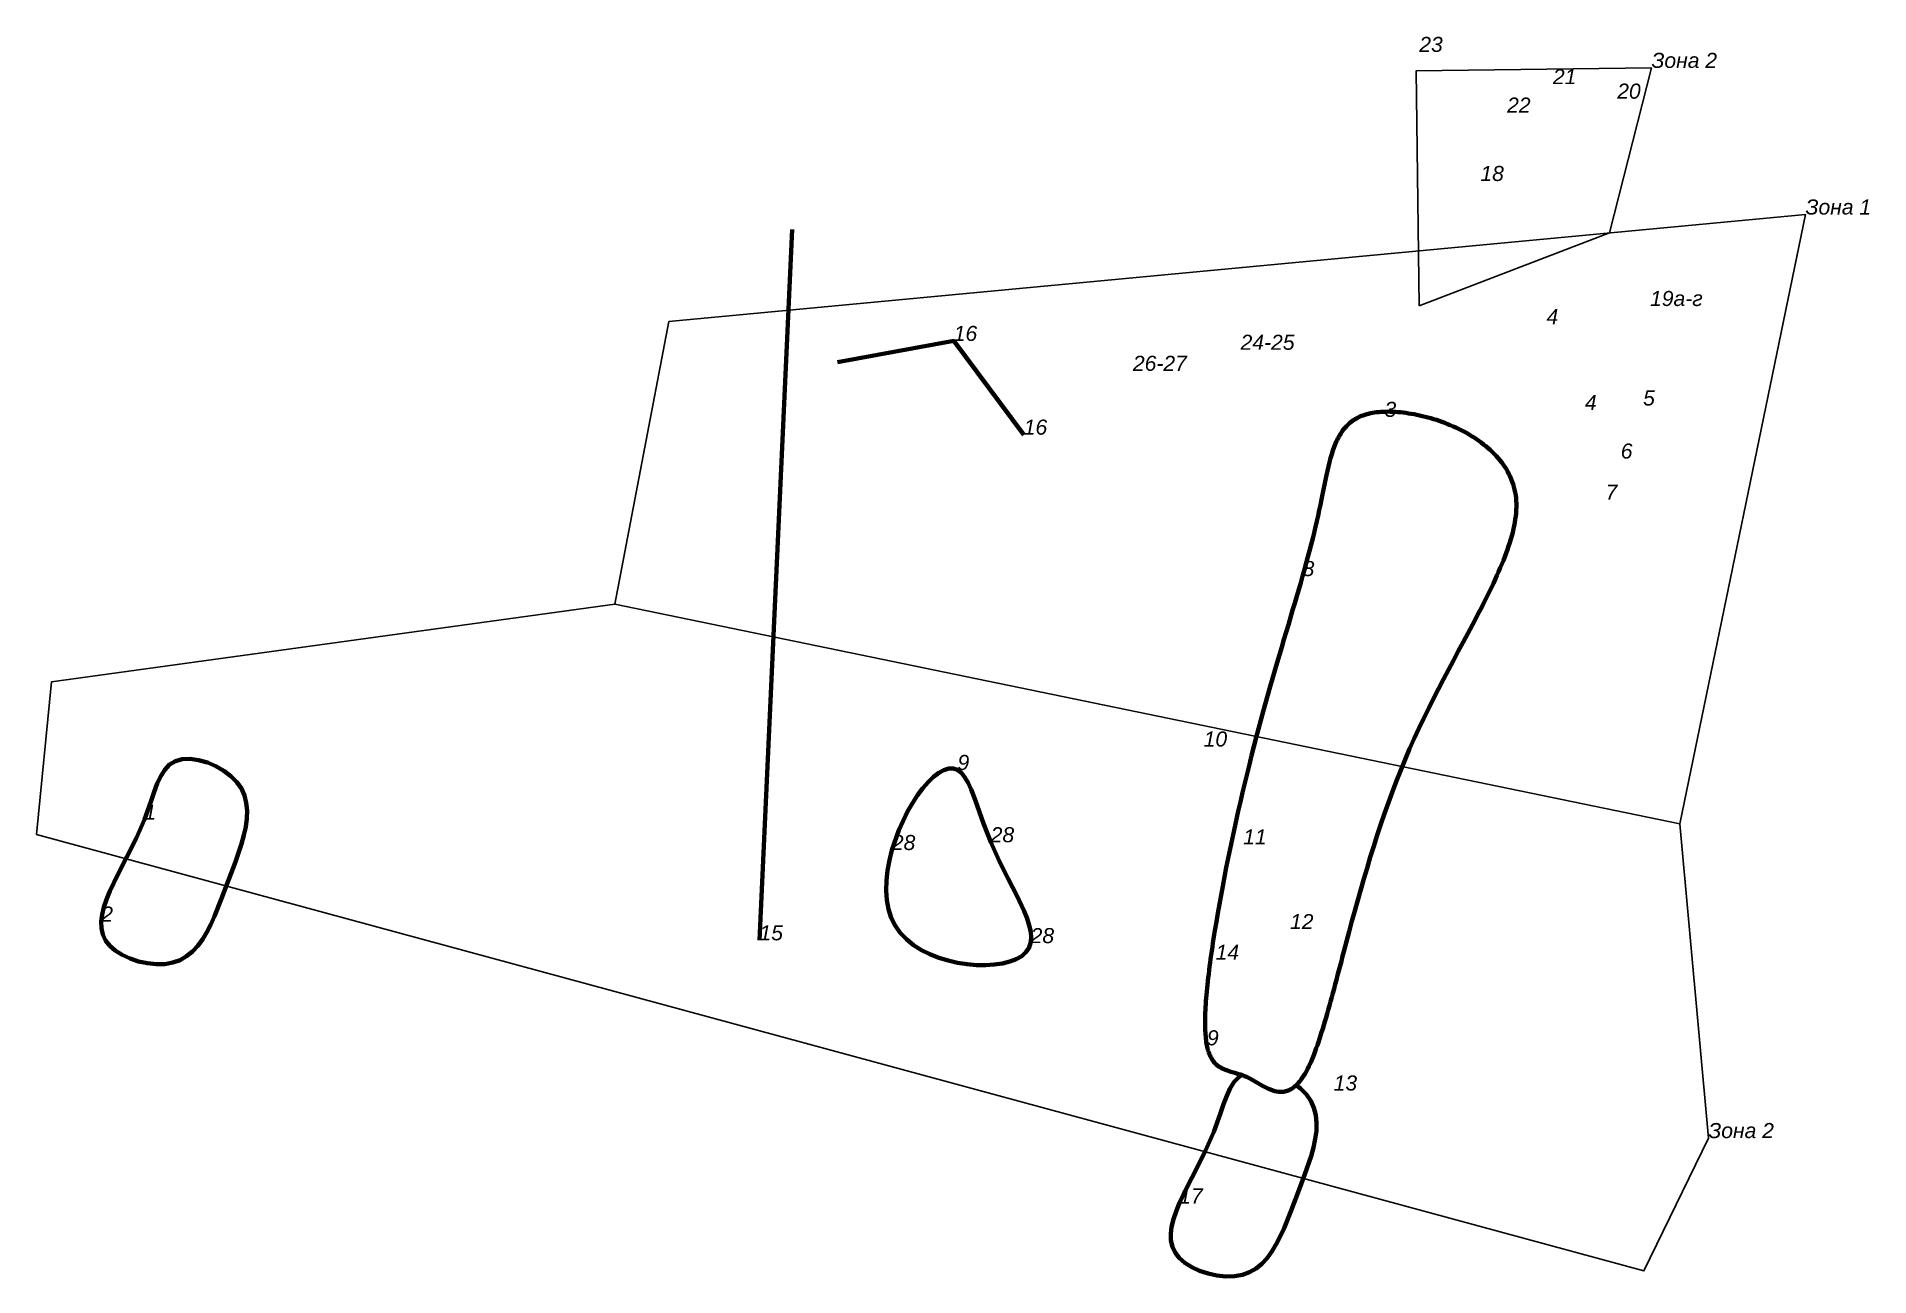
# Model space of a CAD drawing. Header units: metres. Extents: x 3073.1 to 3121.7, y 1684.5 to 1717.4.
import ezdxf

# ---------------------------------------------------------------- set-up
doc = ezdxf.new("R2010")
doc.units = ezdxf.units.M
for name, color, linetype in [('зоны', 6, 'Continuous'), ('контуры', 2, 'Continuous'), ('номера', 3, 'Continuous'), ('полосы', 5, 'Continuous')]:
    doc.layers.add(name, color=color, linetype=linetype)
doc.styles.add('Древний курсив', font='ariali.ttf', dxfattribs={"height": 0.875})

msp = doc.modelspace()

# ---------------------------------------------------------------- linework, layer by layer
at = {"layer": 'зоны'}
msp.add_lwpolyline([(3109.757, 1710.227), (3109.675, 1716.459), (3115.914, 1716.541), (3114.803, 1712.163)], close=True, dxfattribs=at)
for points in [[(3089.869, 1709.815), (3119.998, 1712.653), (3116.663, 1696.492), (3088.432, 1702.319), (3089.869, 1709.815)], [(3117.421, 1688.159), (3116.663, 1696.492), (3088.432, 1702.319), (3073.501, 1700.256), (3073.11, 1696.215), (3115.715, 1684.635), (3117.421, 1688.159)]]:
    msp.add_lwpolyline(points, dxfattribs=at)
at = {"layer": 'контуры', "lineweight": 70}
for points in [[(3106.917, 1690.249), (3106.944, 1690.317), (3106.972, 1690.389), (3107.001, 1690.463), (3107.029, 1690.54), (3107.057, 1690.62), (3107.085, 1690.703), (3107.114, 1690.788), (3107.142, 1690.877), (3107.171, 1690.968), (3107.2, 1691.061), (3107.229, 1691.157), (3107.258, 1691.255), (3107.287, 1691.356), (3107.317, 1691.459), (3107.347, 1691.564), (3107.377, 1691.672), (3107.407, 1691.781), (3107.437, 1691.893), (3107.468, 1692.007), (3107.5, 1692.122), (3107.531, 1692.24), (3107.563, 1692.359), (3107.595, 1692.48), (3107.627, 1692.603), (3107.66, 1692.728), (3107.694, 1692.853), (3107.727, 1692.981), (3107.761, 1693.11), (3107.796, 1693.24), (3107.831, 1693.372), (3107.866, 1693.505), (3107.902, 1693.639), (3107.975, 1693.911), (3108.05, 1694.186), (3108.128, 1694.466), (3108.207, 1694.748), (3108.289, 1695.033), (3108.374, 1695.321), (3108.461, 1695.609), (3108.551, 1695.899), (3108.644, 1696.19), (3108.739, 1696.481), (3108.838, 1696.771), (3108.94, 1697.061), (3109.046, 1697.349), (3109.154, 1697.636), (3109.267, 1697.92), (3109.383, 1698.201), (3109.502, 1698.479), (3109.625, 1698.754), (3109.751, 1699.026), (3109.878, 1699.294), (3110.008, 1699.558), (3110.139, 1699.819), (3110.27, 1700.077), (3110.402, 1700.331), (3110.534, 1700.581), (3110.664, 1700.827), (3110.794, 1701.07), (3110.921, 1701.309), (3111.047, 1701.544), (3111.108, 1701.66), (3111.169, 1701.775), (3111.229, 1701.889), (3111.288, 1702.002), (3111.347, 1702.114), (3111.404, 1702.225), (3111.46, 1702.335), (3111.515, 1702.444), (3111.568, 1702.552), (3111.621, 1702.659), (3111.672, 1702.765), (3111.722, 1702.87), (3111.77, 1702.974), (3111.817, 1703.076), (3111.862, 1703.178), (3111.905, 1703.279), (3111.947, 1703.378), (3111.987, 1703.477), (3112.025, 1703.574), (3112.061, 1703.67), (3112.095, 1703.765), (3112.128, 1703.859), (3112.158, 1703.952), (3112.186, 1704.044), (3112.211, 1704.135), (3112.235, 1704.224), (3112.256, 1704.313), (3112.275, 1704.4), (3112.291, 1704.486), (3112.304, 1704.571), (3112.315, 1704.655), (3112.324, 1704.737), (3112.329, 1704.819), (3112.332, 1704.899), (3112.332, 1704.978), (3112.329, 1705.056), (3112.323, 1705.133), (3112.315, 1705.208), (3112.302, 1705.283), (3112.287, 1705.356), (3112.269, 1705.427), (3112.248, 1705.498), (3112.225, 1705.567), (3112.198, 1705.636), (3112.169, 1705.702), (3112.137, 1705.768), (3112.103, 1705.833), (3112.067, 1705.896), (3112.028, 1705.958), (3111.986, 1706.019), (3111.943, 1706.078), (3111.897, 1706.136), (3111.85, 1706.193), (3111.8, 1706.249), (3111.748, 1706.304), (3111.695, 1706.357), (3111.64, 1706.409), (3111.583, 1706.46), (3111.525, 1706.509), (3111.465, 1706.557), (3111.403, 1706.604), (3111.341, 1706.65), (3111.277, 1706.694), (3111.211, 1706.737), (3111.145, 1706.779), (3111.077, 1706.819), (3111.009, 1706.859), (3110.94, 1706.897), (3110.869, 1706.933), (3110.798, 1706.969), (3110.727, 1707.003), (3110.654, 1707.035), (3110.581, 1707.067), (3110.508, 1707.097), (3110.434, 1707.126), (3110.36, 1707.153), (3110.286, 1707.18), (3110.212, 1707.204), (3110.137, 1707.228), (3110.062, 1707.25), (3109.988, 1707.271), (3109.914, 1707.291), (3109.839, 1707.309), (3109.766, 1707.326), (3109.692, 1707.342), (3109.619, 1707.356), (3109.547, 1707.369), (3109.475, 1707.38), (3109.403, 1707.391), (3109.333, 1707.4), (3109.263, 1707.407), (3109.194, 1707.413), (3109.126, 1707.418), (3109.06, 1707.422), (3108.994, 1707.424), (3108.929, 1707.425), (3108.866, 1707.424), (3108.804, 1707.422), (3108.744, 1707.419), (3108.685, 1707.414), (3108.627, 1707.408), (3108.572, 1707.4), (3108.517, 1707.391), (3108.465, 1707.381), (3108.414, 1707.37), (3108.365, 1707.357), (3108.318, 1707.342), (3108.272, 1707.327), (3108.227, 1707.31), (3108.184, 1707.292), (3108.143, 1707.272), (3108.103, 1707.251), (3108.064, 1707.229), (3108.026, 1707.206), (3107.99, 1707.181), (3107.955, 1707.155), (3107.922, 1707.128), (3107.889, 1707.1), (3107.858, 1707.07), (3107.828, 1707.04), (3107.799, 1707.008), (3107.771, 1706.975), (3107.744, 1706.94), (3107.718, 1706.905), (3107.693, 1706.868), (3107.669, 1706.831), (3107.645, 1706.792), (3107.623, 1706.752), (3107.601, 1706.711), (3107.58, 1706.669), (3107.56, 1706.626), (3107.541, 1706.581), (3107.504, 1706.49), (3107.469, 1706.394), (3107.437, 1706.294), (3107.406, 1706.19), (3107.377, 1706.082), (3107.349, 1705.971), (3107.323, 1705.856), (3107.296, 1705.737), (3107.271, 1705.614), (3107.245, 1705.488), (3107.219, 1705.359), (3107.193, 1705.226), (3107.166, 1705.091), (3107.138, 1704.952), (3107.109, 1704.81), (3107.078, 1704.665), (3107.045, 1704.517), (3107.011, 1704.367), (3106.974, 1704.214), (3106.935, 1704.058), (3106.895, 1703.899), (3106.852, 1703.737), (3106.808, 1703.573), (3106.762, 1703.406), (3106.715, 1703.236), (3106.666, 1703.063), (3106.616, 1702.888), (3106.564, 1702.709), (3106.511, 1702.528), (3106.457, 1702.344), (3106.402, 1702.158), (3106.346, 1701.968), (3106.289, 1701.775), (3106.231, 1701.58), (3106.172, 1701.382), (3106.113, 1701.181), (3106.053, 1700.977), (3105.992, 1700.771), (3105.932, 1700.561), (3105.87, 1700.349), (3105.809, 1700.133), (3105.747, 1699.915), (3105.685, 1699.694), (3105.623, 1699.47), (3105.561, 1699.243), (3105.499, 1699.014), (3105.438, 1698.781), (3105.376, 1698.546), (3105.316, 1698.307), (3105.255, 1698.066), (3105.195, 1697.822), (3105.136, 1697.576), (3105.077, 1697.329), (3105.019, 1697.08), (3104.962, 1696.83), (3104.851, 1696.329), (3104.797, 1696.078), (3104.745, 1695.828), (3104.694, 1695.579), (3104.644, 1695.332), (3104.595, 1695.086), (3104.549, 1694.842), (3104.504, 1694.601), (3104.46, 1694.363), (3104.419, 1694.128), (3104.38, 1693.897), (3104.342, 1693.669), (3104.324, 1693.558), (3104.307, 1693.447), (3104.29, 1693.337), (3104.274, 1693.229), (3104.258, 1693.122), (3104.243, 1693.016), (3104.228, 1692.912), (3104.215, 1692.81), (3104.201, 1692.708), (3104.189, 1692.609), (3104.177, 1692.511), (3104.165, 1692.414), (3104.155, 1692.319), (3104.145, 1692.227), (3104.135, 1692.135), (3104.127, 1692.046), (3104.119, 1691.959), (3104.112, 1691.873), (3104.105, 1691.79), (3104.1, 1691.708), (3104.095, 1691.629), (3104.09, 1691.552), (3104.087, 1691.477), (3104.084, 1691.404), (3104.083, 1691.333), (3104.082, 1691.265), (3104.081, 1691.199), (3104.082, 1691.136), (3104.083, 1691.075), (3104.086, 1691.016), (3104.088, 1690.959), (3104.092, 1690.905), (3104.097, 1690.852), (3104.102, 1690.802), (3104.108, 1690.753), (3104.114, 1690.707), (3104.122, 1690.662), (3104.13, 1690.619), (3104.138, 1690.578), (3104.148, 1690.539), (3104.158, 1690.502), (3104.168, 1690.466), (3104.18, 1690.432), (3104.191, 1690.399), (3104.204, 1690.368), (3104.217, 1690.339), (3104.231, 1690.311), (3104.245, 1690.284), (3104.259, 1690.258), (3104.275, 1690.234), (3104.29, 1690.211), (3104.307, 1690.19), (3104.341, 1690.15), (3104.377, 1690.114), (3104.414, 1690.082), (3104.454, 1690.053), (3104.495, 1690.028), (3104.537, 1690.005), (3104.581, 1689.985), (3104.626, 1689.966), (3104.672, 1689.949), (3104.72, 1689.934), (3104.768, 1689.919), (3104.867, 1689.889), (3104.97, 1689.859), (3105.021, 1689.842), (3105.074, 1689.824), (3105.126, 1689.804), (3105.179, 1689.781), (3105.232, 1689.756), (3105.285, 1689.729), (3105.391, 1689.671), (3105.604, 1689.548), (3105.658, 1689.519), (3105.711, 1689.492), (3105.765, 1689.466), (3105.819, 1689.444), (3105.873, 1689.424), (3105.927, 1689.408), (3105.981, 1689.395), (3106.035, 1689.387), (3106.062, 1689.385), (3106.09, 1689.385), (3106.117, 1689.385), (3106.144, 1689.387), (3106.171, 1689.39), (3106.199, 1689.395), (3106.226, 1689.402), (3106.253, 1689.41), (3106.281, 1689.42), (3106.308, 1689.431), (3106.335, 1689.445), (3106.363, 1689.46), (3106.39, 1689.477), (3106.418, 1689.496), (3106.445, 1689.517), (3106.473, 1689.541), (3106.5, 1689.566), (3106.528, 1689.594), (3106.555, 1689.624), (3106.583, 1689.656), (3106.611, 1689.691), (3106.638, 1689.728), (3106.666, 1689.768), (3106.694, 1689.811), (3106.722, 1689.856), (3106.749, 1689.903), (3106.777, 1689.954), (3106.805, 1690.007), (3106.833, 1690.063), (3106.861, 1690.122), (3106.889, 1690.184), (3106.917, 1690.249)], [(3075.046, 1693.259), (3075.195, 1693.13), (3075.377, 1693.016), (3075.586, 1692.921), (3075.811, 1692.847), (3076.045, 1692.796), (3076.28, 1692.772), (3076.508, 1692.776), (3076.721, 1692.812), (3076.912, 1692.881), (3077.084, 1692.98), (3077.239, 1693.107), (3077.379, 1693.257), (3077.505, 1693.43), (3077.62, 1693.621), (3077.726, 1693.828), (3077.825, 1694.049), (3078.012, 1694.516), (3078.196, 1695.001), (3078.381, 1695.486), (3078.542, 1695.96), (3078.605, 1696.191), (3078.653, 1696.417), (3078.682, 1696.636), (3078.687, 1696.848), (3078.667, 1697.051), (3078.618, 1697.244), (3078.536, 1697.427), (3078.417, 1697.599), (3078.261, 1697.757), (3078.072, 1697.9), (3077.86, 1698.021), (3077.634, 1698.117), (3077.404, 1698.184), (3077.18, 1698.216), (3076.971, 1698.209), (3076.786, 1698.159), (3076.632, 1698.064), (3076.505, 1697.928), (3076.398, 1697.758), (3076.306, 1697.56), (3076.222, 1697.339), (3076.142, 1697.102), (3075.966, 1696.605), (3075.746, 1696.108), (3075.502, 1695.621), (3075.26, 1695.151), (3075.048, 1694.704), (3074.962, 1694.49), (3074.893, 1694.285), (3074.846, 1694.088), (3074.823, 1693.901), (3074.828, 1693.723), (3074.865, 1693.557), (3074.936, 1693.402), (3075.046, 1693.259)], [(3098.4, 1696.005), (3098.209, 1696.505), (3098.042, 1696.982), (3097.962, 1697.201), (3097.882, 1697.401), (3097.8, 1697.577), (3097.714, 1697.726), (3097.621, 1697.842), (3097.52, 1697.922), (3097.408, 1697.962), (3097.286, 1697.96), (3097.157, 1697.92), (3097.021, 1697.845), (3096.881, 1697.738), (3096.74, 1697.601), (3096.598, 1697.438), (3096.458, 1697.251), (3096.323, 1697.043), (3096.194, 1696.818), (3095.962, 1696.326), (3095.779, 1695.798), (3095.712, 1695.527), (3095.662, 1695.257), (3095.633, 1694.989), (3095.627, 1694.727), (3095.644, 1694.473), (3095.689, 1694.231), (3095.762, 1694.003), (3095.865, 1693.793), (3096.001, 1693.602), (3096.164, 1693.431), (3096.353, 1693.279), (3096.561, 1693.147), (3096.787, 1693.034), (3097.025, 1692.94), (3097.271, 1692.865), (3097.522, 1692.808), (3097.774, 1692.769), (3098.023, 1692.749), (3098.264, 1692.745), (3098.494, 1692.76), (3098.708, 1692.792), (3098.903, 1692.84), (3099.076, 1692.906), (3099.22, 1692.988), (3099.334, 1693.086), (3099.413, 1693.2), (3099.458, 1693.329), (3099.473, 1693.473), (3099.46, 1693.631), (3099.422, 1693.801), (3099.364, 1693.983), (3099.288, 1694.175), (3099.093, 1694.59), (3098.863, 1695.038), (3098.624, 1695.512), (3098.4, 1696.005)], [(3106.497, 1689.563), (3106.473, 1689.541), (3106.445, 1689.517), (3106.418, 1689.496), (3106.39, 1689.477), (3106.363, 1689.46), (3106.335, 1689.445), (3106.308, 1689.431), (3106.281, 1689.42), (3106.253, 1689.41), (3106.226, 1689.402), (3106.199, 1689.395), (3106.171, 1689.39), (3106.144, 1689.387), (3106.117, 1689.385), (3106.09, 1689.385), (3106.062, 1689.385), (3106.035, 1689.387), (3105.981, 1689.395), (3105.927, 1689.408), (3105.873, 1689.424), (3105.819, 1689.444), (3105.765, 1689.466), (3105.711, 1689.492), (3105.658, 1689.519), (3105.604, 1689.548), (3105.391, 1689.671), (3105.285, 1689.729), (3105.232, 1689.756), (3105.179, 1689.781), (3105.126, 1689.804), (3105.074, 1689.824), (3105.055, 1689.83), (3104.981, 1689.785), (3104.854, 1689.649), (3104.747, 1689.479), (3104.655, 1689.28), (3104.571, 1689.059), (3104.491, 1688.823), (3104.315, 1688.326), (3104.095, 1687.828), (3103.851, 1687.341), (3103.609, 1686.871), (3103.397, 1686.424), (3103.311, 1686.211), (3103.242, 1686.005), (3103.195, 1685.809), (3103.172, 1685.621), (3103.177, 1685.444), (3103.214, 1685.277), (3103.285, 1685.122), (3103.394, 1684.98), (3103.544, 1684.85), (3103.726, 1684.737), (3103.934, 1684.642), (3104.16, 1684.567), (3104.394, 1684.517), (3104.629, 1684.492), (3104.857, 1684.497), (3105.07, 1684.533), (3105.261, 1684.602), (3105.433, 1684.701), (3105.588, 1684.827), (3105.727, 1684.978), (3105.854, 1685.15), (3105.969, 1685.342), (3106.075, 1685.549), (3106.174, 1685.769), (3106.36, 1686.237), (3106.545, 1686.722), (3106.729, 1687.206), (3106.891, 1687.681), (3106.954, 1687.912), (3107.002, 1688.137), (3107.031, 1688.356), (3107.036, 1688.568), (3107.016, 1688.771), (3106.967, 1688.965), (3106.885, 1689.148), (3106.766, 1689.319), (3106.61, 1689.478)]]:
    msp.add_lwpolyline(points, close=True, dxfattribs=at)
at = {"layer": 'полосы', "lineweight": 70}
for points in [[(3092.269, 1693.404), (3093.134, 1712.253)], [(3099.275, 1706.814), (3097.419, 1709.3), (3094.336, 1708.74)]]:
    msp.add_lwpolyline(points, dxfattribs=at)

# ---------------------------------------------------------------- texts
at = {"layer": 'зоны', "style": 'Древний курсив'}
for s, p in [('Зона 2', (3115.914, 1716.541)), ('Зона 1', (3119.998, 1712.653)), ('Зона 2', (3117.421, 1688.159))]:
    msp.add_text(s, height=0.4, dxfattribs=at).set_placement(p)
at = {"layer": 'номера', "linetype": 'ByBlock', "style": 'Древний курсив'}
for s, p in [('23', (3109.759, 1716.964)), ('21', (3113.302, 1716.11)), ('20', (3115.006, 1715.725)), ('22', (3112.087, 1715.355)), ('18', (3111.38, 1713.542, 136.619)), ('19а-г', (3115.877, 1710.226)), ('16', (3097.419, 1709.3)), ('24-25', (3105.023, 1709.065)), ('26-27', (3102.169, 1708.507)), ('3', (3108.838, 1707.285, 136.619)), ('4', (3114.151, 1707.47, 136.619)), ('5', (3115.691, 1707.587, 136.619)), ('16', (3099.275, 1706.814)), ('6', (3115.1, 1706.181, 136.619)), ('7', (3114.7, 1705.091, 136.619)), ('8', (3106.666, 1703.063)), ('10', (3104.044, 1698.544, 136.619)), ('1', (3075.966, 1696.605)), ('28', (3098.4, 1696.005)), ('28', (3095.779, 1695.798)), ('11', (3105.091, 1695.948, 136.619)), ('2', (3074.823, 1693.901)), ('12', (3106.333, 1693.701, 136.619)), ('15', (3092.269, 1693.404)), ('28', (3099.458, 1693.329)), ('14', (3104.361, 1692.888, 136.619)), ('9', (3104.13, 1690.619)), ('13', (3107.489, 1689.421, 136.619)), ('17', (3103.397, 1686.424))]:
    msp.add_text(s, height=0.4, dxfattribs=at).set_placement(p)
at = {"layer": 'номера', "color": 1, "linetype": 'ByBlock', "style": 'Древний курсив'}
for s, p in [('4', (3113.131, 1709.744)), ('9', (3097.52, 1697.922))]:
    msp.add_text(s, height=0.4, dxfattribs=at).set_placement(p)

doc.saveas('drawing.dxf')
